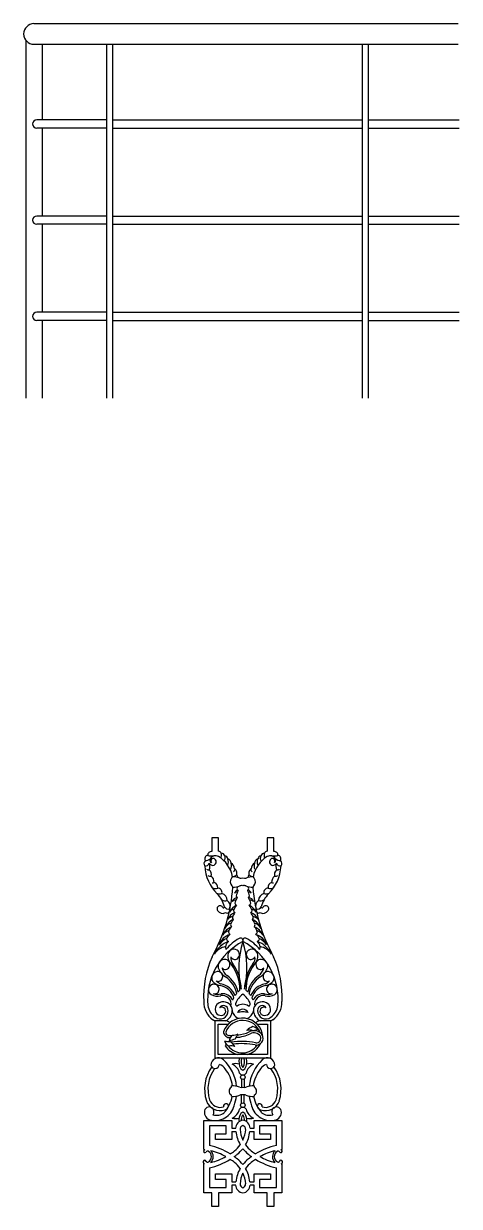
# Model space of a CAD drawing. Header units: millimetres. Extents: x 2621 to 26934, y 11979 to 27988.
# Drawn here: x 13969 to 15022, y 17834 to 20693 of the extents above; entities that cross this region are included whole.
import ezdxf

# ---------------------------------------------------------------- set-up
doc = ezdxf.new("R2010")
doc.units = ezdxf.units.MM

# ---------------------------------------------------------------- blocks, each defined once
blk = doc.blocks.new('A$C36DE5D6E')
for p, q in [((20.7, 495), (11.7, 495)), ((11.7, 495), (11.7, 476.3)), ((20.7, 476.8), (20.7, 495)), ((95, 495), (86, 495)), ((86, 495), (86, 476.8)), ((95, 476.3), (95, 495)), ((30.3, 249), (15.9, 249)), ((15.9, 249), (15.9, 199.5)), ((20.4, 204), (20.4, 244.5)), ((20.4, 244.5), (32.1, 244.5)), ((74.7, 244.5), (86.4, 244.5)), ((90.9, 249), (76.5, 249)), ((86.4, 244.5), (86.4, 204)), ((90.9, 199.5), (90.9, 249)), ((15.9, 199.5), (90.9, 199.5)), ((86.4, 204), (20.4, 204)), ((50.6, 184.6), (53.4, 183)), ((52.9, 186.8), (53.4, 186.5)), ((53.4, 186.5), (53.9, 186.8)), ((53.4, 183), (56.2, 184.6)), ((51.7, 171), (51.7, 159.9)), ((55.1, 171), (55.1, 159.9)), ((51.7, 138.3), (51.7, 149.8)), ((55.1, 138.3), (55.1, 149.8)), ((0.9, 115.5), (38.4, 115.5)), ((0.9, 76.3), (0.9, 115.5)), ((0.9, 115.5), (38.4, 115.5)), ((38.4, 115.5), (38.4, 105)), ((53.4, 126.4), (50.6, 124.8)), ((52.9, 122.6), (53.4, 122.9)), ((56.2, 124.8), (53.4, 126.4)), ((53.4, 122.9), (53.9, 122.6)), ((68.4, 105), (68.4, 115.5)), ((68.4, 115.5), (105.9, 115.5)), ((105.9, 115.5), (105.9, 76.3)), ((30.9, 108), (8.4, 108)), ((8.4, 108), (8.4, 81.7)), ((16.5, 89.9), (16.5, 97.4)), ((16.5, 97.4), (30.9, 97.4)), ((30.9, 97.4), (30.9, 108)), ((38.4, 105), (43.8, 105)), ((38.4, 100.5), (44, 100.5)), ((38.4, 100.5), (38.4, 89.9)), ((62.8, 100.5), (68.4, 100.5)), ((63, 105), (68.4, 105)), ((68.4, 89.9), (68.4, 100.5)), ((98.4, 108), (75.9, 108)), ((75.9, 108), (75.9, 97.4)), ((75.9, 97.4), (90.3, 97.4)), ((90.3, 97.4), (90.3, 89.9)), ((98.4, 81.7), (98.4, 108)), ((38.4, 89.9), (16.5, 89.9)), ((90.3, 89.9), (68.4, 89.9)), ((0.9, 18), (0.9, 57.2)), ((8.4, 51.7), (8.4, 25.5)), ((98.4, 25.5), (98.4, 51.7)), ((105.9, 57.2), (105.9, 18)), ((16.5, 36.1), (16.5, 43.6)), ((16.5, 43.6), (38.4, 43.6)), ((30.9, 36.1), (16.5, 36.1)), ((30.9, 25.5), (30.9, 36.1)), ((38.4, 43.6), (38.4, 33)), ((38.4, 33), (44, 33)), ((62.8, 33), (68.4, 33)), ((68.4, 33), (68.4, 43.6)), ((68.4, 43.6), (90.3, 43.6)), ((90.3, 36.1), (75.9, 36.1)), ((75.9, 36.1), (75.9, 25.5)), ((90.3, 43.6), (90.3, 36.1)), ((11.7, 18), (0.9, 18)), ((8.4, 25.5), (30.9, 25.5)), ((11.7, 0), (11.7, 18)), ((38.4, 18), (20.7, 18)), ((20.7, 18), (20.7, 0)), ((43.8, 28.5), (38.4, 28.5)), ((38.4, 28.5), (38.4, 18)), ((68.4, 28.5), (63, 28.5)), ((68.4, 18), (68.4, 28.5)), ((86, 18), (68.4, 18)), ((75.9, 25.5), (98.4, 25.5)), ((86, 0), (86, 18)), ((105.9, 18), (95, 18)), ((95, 18), (95, 0)), ((20.7, 0), (11.7, 0)), ((95, 0), (86, 0))]:
    blk.add_line(p, q)
for centre in [(53.4, 173.5), (53.4, 135.9)]:
    blk.add_circle(centre, 2.98)
for centre, radius, start, end in [((20.5, 472.7), 4.07, 19.202, 86.5921), ((86.3, 472.7), 4.07, 93.4079, 160.798), ((6.5, 460.2), 5.4, 130.0721, 214.5988), ((2.7, 463.2), 6.11, 263.815, 335.3898), ((6.8, 466.8), 4.48, 96.1448, 213.007), ((2.9, 474.3), 9.96, 270.8493, 310.2987), ((10.9, 471.8), 4.61, 79.6738, 186.8158), ((13.1, 502.4), 31.9, 257.7836, 272.269), ((-1.4, 456.4), 10.6, 334.3667, 23.813), ((12.4, 462.5), 4.45, 204.0709, 262.6523), ((14.8, 465.1), 5.7, 163.2511, 199.2883), ((16.5, 462.6), 8.21, 59.9457, 150.1635), ((11.2, 463.7), 1.86, 195.038, 266.4246), ((13.3, 464), 3.1, 98.2247, 224.88), ((13, 462.5), 4.62, 255.3132, 38.0982), ((13.7, 463.9), 3.31, 27.5874, 104.086), ((-0.4, 434.9), 40.7, 11.0223, 58.9105), ((15.3, 471.3), 9.41, 334.9346, 16.9895), ((24.6, 469.3), 4.79, 16.6725, 93.5919), ((19.4, 467.8), 10.3, 334.3454, 16.1978), ((27.9, 465.5), 5.37, 11.9998, 75.8806), ((23.8, 462.7), 10.2, 334.0728, 22.1945), ((31.6, 460.8), 5.99, 358.8345, 74.8913), ((21.5, 457.3), 16.5, 344.1308, 11.8726), ((34.6, 453.8), 7.5, 356.7323, 66.5205), ((72.2, 453.8), 7.5, 113.4795, 183.2677), ((107.2, 434.9), 40.7, 121.0895, 168.9777), ((85, 457.3), 16.5, 168.1274, 195.8692), ((75.2, 460.8), 5.99, 105.1087, 181.1655), ((82.7, 462.7), 10.2, 157.8055, 205.9272), ((78.9, 465.5), 5.37, 104.1194, 168.0002), ((87.1, 467.8), 10.3, 163.8022, 205.6546), ((82.1, 469.3), 4.79, 86.4081, 163.3275), ((91.2, 471.3), 9.41, 163.0105, 205.0654), ((90.3, 462.6), 8.21, 29.8365, 120.0543), ((93.8, 462.5), 4.62, 141.9018, 284.6868), ((93.1, 463.9), 3.31, 75.914, 152.4126), ((93.7, 502.4), 31.9, 267.731, 282.2164), ((93.5, 464), 3.1, 315.12, 81.7753), ((95.9, 471.8), 4.61, 353.1842, 100.3262), ((94.4, 462.5), 4.45, 277.3477, 335.9291), ((95.6, 463.7), 1.86, 273.5754, 344.962), ((92, 465.1), 5.7, 340.7117, 16.7489), ((103.9, 474.3), 9.96, 229.7013, 269.1507), ((108.2, 456.4), 10.6, 156.187, 205.6333), ((104, 463.2), 6.11, 204.5933, 276.2019), ((100, 466.8), 4.48, 326.993, 83.8552), ((100.3, 460.2), 5.4, 325.4012, 49.9279), ((58.2, 459.8), 56.1, 182.6952, 225.7918), ((7.3, 455.6), 3.93, 225.5687, 282.4826), ((3.1, 445.6), 7.97, 343.1606, 50.5797), ((39, 452.1), 3.4, 301.1171, 22.6081), ((83.5, 365.4), 88.2, 115.5968, 118.2657), ((39.7, 448.7), 5.29, 15.2158, 62.8862), ((33.4, 446.1), 12.1, 354.6578, 19.1748), ((39.5, 440.4), 7.5, 8.3394, 37.4473), ((67.3, 440.4), 7.5, 142.5527, 171.6606), ((73.4, 446.1), 12.1, 160.8252, 185.3422), ((23.3, 365.4), 88.2, 61.7343, 64.4032), ((67.1, 448.7), 5.29, 117.1138, 164.7842), ((67.5, 452.1), 3.4, 157.3919, 238.8829), ((48.6, 459.8), 56.1, 314.2042, 357.3088), ((103.7, 445.6), 7.97, 129.4203, 196.8394), ((99.5, 455.6), 3.93, 257.5174, 314.4313), ((9.9, 450), 6.8, 237.4877, 277.1848), ((4.9, 435.4), 9.86, 356.8524, 53.4988), ((12.6, 438.4), 4.17, 266.1396, 301.105), ((12.8, 428.3), 6.83, 352.6194, 73.8828), ((44.4, 435.6), 7.88, 140.8984, 221.8963), ((36.6, 442.6), 2.65, 311.4144, 1.3807), ((37.7, 428.5), 2.07, 4.2959, 65.7095), ((38.4, 411.3), 31.3, 69.9091, 88.4605), ((41.1, 449.5), 20.8, 266.5059, 293.2357), ((72.1, 419.2), 27.8, 158.797, 164.8504), ((50.7, 454.7), 14, 263.5103, 281.0192), ((51.6, 423.8), 6.92, 74.7533, 109.3506), ((56.1, 454.7), 14, 258.9808, 276.4897), ((55.2, 423.8), 6.92, 70.6494, 105.2467), ((65.7, 449.5), 20.8, 246.7643, 273.4941), ((68.4, 411.3), 31.3, 91.5395, 110.0909), ((34.7, 419.2), 27.8, 15.1496, 21.203), ((69.1, 428.5), 2.07, 114.2905, 175.7041), ((70.2, 442.6), 2.65, 178.6193, 228.5856), ((62.3, 435.6), 7.88, 318.1037, 39.1016), ((94, 428.3), 6.83, 106.1172, 187.3806), ((101.9, 435.4), 9.86, 126.5012, 183.1476), ((94.2, 438.4), 4.17, 238.895, 273.8604), ((96.9, 450), 6.8, 262.8152, 302.5123), ((-183, 444.1), 223.5, 330.8136, 356.0346), ((16.5, 433.7), 7.05, 235.0496, 296.1113), ((22, 431.8), 12.1, 251.5323, 285.9264), ((-7.7, 393.2), 37.5, 13.9796, 44.6246), ((19.2, 421.1), 6.25, 351.2489, 86.3611), ((22.3, 410.7), 9.95, 359.8309, 72.2072), ((46.3, 406.2), 8.18, 93.4666, 157.698), ((47.3, 419.3), 5.22, 97.4451, 164.9798), ((46.1, 416.4), 5.7, 90.3352, 131.5041), ((68, 400.5), 26.2, 147.9051, 165.5629), ((99.5, 402.6), 56.9, 157.6301, 165.3363), ((47.7, 417.1), 3.28, 181.4299, 234.7661), ((50.8, 428.9), 6.07, 203.9285, 230.201), ((56, 428.9), 6.07, 309.799, 336.0715), ((7.3, 402.6), 56.9, 14.6637, 22.3699), ((59.5, 419.3), 5.22, 15.0202, 82.5549), ((60.7, 416.4), 5.7, 48.4959, 89.6648), ((59.1, 417.1), 3.28, 305.2339, 358.5701), ((60.5, 406.2), 8.18, 22.302, 86.5334), ((38.7, 400.5), 26.2, 14.4371, 32.0949), ((289.8, 444.1), 223.5, 183.9654, 209.1864), ((84.5, 410.7), 9.95, 107.7928, 180.1691), ((114.5, 393.2), 37.5, 135.3754, 166.0204), ((87.6, 421.1), 6.25, 93.6389, 188.7511), ((84.7, 431.8), 12.1, 254.0736, 288.4677), ((90.3, 433.7), 7.05, 243.8887, 304.9504), ((22.7, 399.7), 4.05, 28.1003, 218.0815), ((26.1, 401.1), 7.74, 210.8759, 299.926), ((29.9, 419.8), 9.43, 242.5726, 284.7175), ((27.4, 402.3), 1.37, 214.5549, 355.3227), ((33.8, 404.7), 5.65, 205.487, 287.2321), ((32, 397.7), 3.86, 238.4488, 24.3297), ((27.9, 403.3), 8.57, 332.1237, 59.5188), ((51.8, 388.4), 17.4, 113.429, 157.3962), ((42.5, 391.3), 7.86, 95.3203, 150.5656), ((47.2, 394.5), 17, 100.1429, 119.5868), ((69.6, 386.8), 30.4, 144.4942, 160.1244), ((44.8, 397.5), 3.87, 186.2292, 233.297), ((47.6, 409), 5.34, 202.0836, 238.6872), ((59.2, 409), 5.34, 301.3128, 337.9164), ((55, 388.4), 17.4, 22.6038, 66.571), ((37.2, 386.8), 30.4, 19.8756, 35.5058), ((59.6, 394.5), 17, 60.4132, 79.8571), ((62, 397.5), 3.87, 306.703, 353.7708), ((64.3, 391.3), 7.86, 29.4344, 84.6797), ((78.9, 403.3), 8.57, 120.4812, 207.8763), ((74.8, 397.7), 3.86, 155.6703, 301.5512), ((73, 404.7), 5.65, 252.7679, 334.513), ((76.9, 419.8), 9.43, 255.2825, 297.4274), ((80.7, 401.1), 7.74, 240.074, 329.1241), ((79.4, 402.3), 1.37, 184.6773, 325.4451), ((84.1, 399.7), 4.05, 321.9185, 151.8997), ((50.7, 364.1), 23.5, 115.8577, 157.8714), ((48.4, 379), 16.5, 110.7909, 156.9486), ((44.8, 373.5), 16.7, 107.1447, 133.8847), ((57.2, 372.2), 21.2, 142.1411, 162.355), ((66.5, 378.4), 28.8, 146.3043, 160.5318), ((42.7, 387.8), 3.35, 175.2987, 229.229), ((58.4, 379), 16.5, 23.0514, 69.2091), ((40.3, 378.4), 28.8, 19.4682, 33.6957), ((64.1, 387.8), 3.35, 310.771, 4.7013), ((56.1, 364.1), 23.5, 22.1286, 64.1423), ((49.6, 372.2), 21.2, 17.645, 37.8589), ((62, 373.5), 16.7, 46.1153, 72.8553), ((49, 351.8), 26, 114.9914, 151.5493), ((38.8, 355.3), 15.5, 106.115, 144.956), ((43.6, 364.7), 16.8, 110.681, 150.6154), ((46.3, 366), 12.5, 131.5373, 169.5038), ((47.6, 374.5), 15, 204.7104, 219.5256), ((41.6, 378.2), 4.64, 174.2035, 217.8521), ((65.2, 378.2), 4.64, 322.1479, 5.7965), ((57.8, 351.8), 26, 28.4507, 65.0086), ((60.5, 366), 12.5, 10.4962, 48.4627), ((63.2, 364.7), 16.8, 29.3846, 69.319), ((59.2, 374.5), 15, 320.4744, 335.2896), ((68, 355.3), 15.5, 35.044, 73.885), ((94, 277.5), 88, 117.4073, 185.1711), ((47, 321.8), 36.3, 111.0143, 152.0333), ((42, 344.2), 21.6, 105.9167, 160.7636), ((43.3, 335.5), 26.9, 115.5364, 143.9458), ((39.3, 348.2), 9.16, 125.5696, 199.8434), ((80.2, 303), 65, 119.232, 139.6836), ((42.6, 355.1), 11.9, 123.6852, 162.4721), ((36.9, 360.9), 6.05, 201.727, 240.8318), ((168.4, 319.7), 120.5, 162.6609, 193.4544), ((50.2, 356.8), 3.44, 340.2438, 120.5763), ((56.6, 356.8), 3.44, 59.4237, 199.7562), ((12.8, 277.5), 88, 354.8289, 62.5927), ((-61.6, 319.7), 120.5, 346.5456, 17.3391), ((26.6, 303), 65, 40.3164, 60.768), ((64.8, 344.2), 21.6, 19.2364, 74.0833), ((64.2, 355.1), 11.9, 17.5279, 56.3148), ((69.9, 360.9), 6.05, 299.1682, 338.273), ((59.8, 321.8), 36.3, 27.9667, 68.9857), ((67.5, 348.2), 9.16, 340.1566, 54.4304), ((63.5, 335.5), 26.9, 36.0542, 64.4636), ((134.4, 281.2), 133.7, 156.2055, 182.6264), ((34.4, 325.7), 23.4, 100.4268, 146.1761), ((41.4, 337.4), 7.97, 58.6301, 178.7696), ((49.7, 336.1), 16.4, 174.6926, 224.9528), ((48.1, 333.2), 11.1, 170.2218, 223.6779), ((42.9, 338.1), 6.49, 207.9413, 298.3546), ((41.6, 338.2), 7.26, 307.355, 56.7261), ((65.2, 338.2), 7.26, 123.2739, 232.645), ((63.9, 338.1), 6.49, 241.6454, 332.0587), ((65.4, 337.4), 7.97, 1.2304, 121.3699), ((58.7, 333.2), 11.1, 316.3221, 9.7782), ((57.1, 336.1), 16.4, 315.0472, 5.3074), ((72.4, 325.7), 23.4, 33.8239, 79.5732), ((-27.6, 281.2), 133.7, 357.3736, 23.7945), ((28.6, 322.9), 8.6, 91.0114, 198.082), ((43.3, 328.7), 24.4, 200.1751, 237.5356), ((29.8, 323.7), 5.7, 218.2873, 331.5462), ((41.5, 323.3), 16.4, 190.9489, 235.4899), ((29.2, 324.8), 6.81, 326.7718, 95.9601), ((-6, 291.3), 55.3, 358.6953, 36.9709), ((-6.8, 291.3), 58, 0.308, 36.0799), ((113.6, 291.3), 58, 143.9201, 179.692), ((112.8, 291.3), 55.3, 143.0291, 181.3047), ((77.6, 324.8), 6.81, 84.0399, 213.2282), ((76.9, 323.7), 5.7, 208.4538, 321.7127), ((65.3, 323.3), 16.4, 304.5101, 349.0511), ((63.4, 328.7), 24.4, 302.4644, 339.8249), ((78.2, 322.9), 8.6, 341.918, 88.9886), ((19.9, 306.9), 8.34, 96.4799, 227.9651), ((20.5, 307.8), 5.7, 239.776, 353.0349), ((30.5, 314.5), 17.3, 222.3393, 246.8183), ((19.6, 308.5), 6.75, 348.0099, 95.0951), ((9.9, 278.4), 36, 11.7486, 55.5825), ((11.2, 279.8), 36.6, 12.5698, 55.0713), ((95.6, 279.8), 36.6, 124.9287, 167.4302), ((96.9, 278.4), 36, 124.4175, 168.2514), ((87.2, 308.5), 6.75, 84.9049, 191.9901), ((86.2, 307.8), 5.7, 186.9651, 300.224), ((76.3, 314.5), 17.3, 293.1817, 317.6607), ((86.9, 306.9), 8.34, 312.0349, 83.5201), ((14.6, 290.8), 7.49, 99.9724, 238.6278), ((14.7, 291.5), 6.75, 355.4359, 102.5211), ((15.8, 291), 5.7, 247.202, 0.4609), ((25.1, 311.8), 15.4, 225.652, 262.2743), ((18.2, 272.6), 24.4, 18.0384, 78.3979), ((19.2, 273.4), 25.6, 21.7453, 80.0525), ((73.6, 262.5), 36.8, 131.4317, 136.458), ((33.2, 262.5), 36.8, 43.542, 48.5683), ((87.6, 273.4), 25.6, 99.9475, 158.2547), ((88.6, 272.6), 24.4, 101.6021, 161.9616), ((81.6, 311.8), 15.4, 277.7257, 314.348), ((92, 291.5), 6.75, 77.4789, 184.5641), ((91, 291), 5.7, 179.5391, 292.798), ((92.2, 290.8), 7.49, 301.3722, 80.0276), ((30.5, 274.6), 29.6, 179.2069, 234.104), ((18.9, 299.1), 16.9, 240.9821, 286.253), ((19.2, 298), 13.5, 245.2747, 291.6031), ((26.3, 264.3), 10.2, 97.2759, 180.4158), ((26.1, 271.6), 11.6, 346.1785, 102.5491), ((26.2, 270.7), 14.8, 24.0174, 97.6732), ((27.1, 262.4), 12.2, 1.8794, 99.5238), ((73.6, 262.5), 36.8, 151.2638, 157.1275), ((73.6, 262.5), 36.8, 140.7329, 146.2813), ((45.7, 271.4), 2.34, 161.7778, 272.0026), ((71.2, 261), 29.9, 126.5865, 158.2592), ((53.8, 256.1), 15.2, 91.5795, 121.9527), ((35.6, 261), 29.9, 21.7408, 53.4135), ((53, 256.1), 15.2, 58.0473, 88.4205), ((61.1, 271.4), 2.34, 267.9974, 18.2222), ((33.2, 262.5), 36.8, 33.7187, 39.2671), ((33.2, 262.5), 36.8, 22.8725, 28.7362), ((80.6, 270.7), 14.8, 82.3268, 155.9826), ((79.7, 262.4), 12.2, 80.4762, 178.1206), ((80.7, 271.6), 11.6, 77.4509, 193.8215), ((80.4, 264.3), 10.2, 359.5842, 82.7241), ((87.6, 298), 13.5, 248.3969, 294.7253), ((87.9, 299.1), 16.9, 253.747, 299.0179), ((76.3, 274.6), 29.6, 305.896, 0.7931), ((30, 273.4), 24, 189.0744, 234.2478), ((22.7, 262.6), 10.9, 232.475, 1.9749), ((24.1, 264.3), 7.96, 180.5739, 303.8376), ((27.4, 263.4), 6.18, 355.2027, 148.0489), ((24.9, 261.9), 5.55, 310.6263, 119.6819), ((23, 263.5), 16.2, 296.4575, 357.386), ((52, 264.6), 12.9, 188.2447, 254.4902), ((54.1, 255.6), 9.09, 94.5856, 149.5037), ((69, 124.6), 137.6, 96.5237, 99.513), ((52.7, 255.6), 9.09, 30.4963, 85.4144), ((37.8, 124.6), 137.6, 80.487, 83.4763), ((54.8, 264.6), 12.9, 285.5098, 351.7553), ((83.8, 263.5), 16.2, 182.614, 243.5425), ((79.4, 263.4), 6.18, 31.9511, 184.7973), ((84.1, 262.6), 10.9, 178.0251, 307.525), ((81.8, 261.9), 5.55, 60.3181, 229.3737), ((82.7, 264.3), 7.96, 236.1624, 359.4261), ((76.8, 273.4), 24, 305.7522, 350.9256), ((21.3, 261), 13.1, 231.7636, 245.8304), ((53.1, 225.4), 27.3, 5.6136, 160.6427), ((53.4, 224.9), 24.7, 18.9373, 158.8387), ((30.7, 242.6), 6.42, 36.5149, 93.8184), ((31.2, 242.2), 2.47, 40.3536, 68.6263), ((76.5, 216.4), 26.7, 110.9087, 132.2434), ((54.4, 207.5), 36.1, 55.9281, 69.6239), ((76.1, 242.6), 6.42, 86.1816, 143.4851), ((75.6, 242.2), 2.47, 111.3737, 139.6464), ((85.5, 261), 13.1, 294.1696, 308.2364), ((35.7, 234.9), 8.36, 182.8975, 277.2023), ((34.8, 233.9), 4.52, 180.4109, 289.5213), ((45.9, 221.1), 10.8, 126.9745, 176.0573), ((59.7, 156.5), 69.9, 103.8829, 110.6293), ((39, 287.8), 58.3, 267.4082, 270.1132), ((40, 243), 13.2, 267.1475, 302.5069), ((13.7, 245.5), 36.1, 323.9919, 337.6877), ((39, 287.8), 61.3, 275.2736, 293.3324), ((39, 287.8), 58.3, 277.258, 293.201), ((62.2, 225.4), 11.4, 65.4205, 108.9982), ((68.4, 222.3), 13.6, 35.1694, 118.1893), ((68.4, 222.3), 10.6, 36.1174, 118.8429), ((79.9, 194.6), 43.1, 96.9987, 107.3848), ((71.5, 225.7), 9.11, 260.8373, 28.7242), ((71.5, 225.7), 6.11, 261.3477, 27.1988), ((39.5, 291), 69.9, 261.1997, 267.946), ((39.3, 224.9), 10.8, 195.7716, 244.8544), ((37.4, 211.9), 8.5, 136.696, 154.4494), ((52.6, 230.6), 27.4, 213.278, 256.2192), ((52.8, 230.2), 24.1, 217.2515, 325.8917), ((38, 202.3), 13.2, 69.3221, 104.6815), ((12.8, 194.4), 36.1, 34.1413, 47.8371), ((52, 128.1), 93.4, 78.5493, 98.7542), ((52, 128.1), 90.4, 78.5079, 97.4361), ((52.6, 230.6), 27.4, 283.7808, 334.1702), ((20.6, 189.4), 10.1, 47.8922, 180.1809), ((-11.9, 155.2), 57.2, 5.949, 46.7762), ((43.6, 175.6), 16, 72.6257, 106.6001), ((32.2, 175.3), 17, 12.3272, 66.4332), ((66.5, 193.8), 18.4, 162.3277, 210.1331), ((66, 193.7), 14.9, 157.9447, 207.6292), ((40.8, 193.7), 14.9, 332.3708, 22.0553), ((40.3, 193.8), 18.4, 329.8669, 17.6723), ((74.5, 175.3), 17, 113.5668, 167.6728), ((63.2, 175.6), 16, 73.3999, 107.3743), ((118.7, 155.2), 57.2, 133.2238, 174.051), ((86.2, 189.4), 10.1, 359.8191, 132.1078), ((54.1, 157.2), 52.1, 144.7641, 197.4759), ((54.1, 157.2), 47.6, 144.1008, 197.3931), ((16.1, 191), 5.82, 195.9616, 354.6597), ((18.3, 177.4), 13.5, 32.3206, 74.3853), ((-5.8, 156), 45.6, 7.3443, 38.9559), ((52.8, 180.9), 4.41, 206.9118, 277.6008), ((54, 180.9), 4.41, 262.3992, 333.0882), ((112.6, 156), 45.6, 141.0441, 172.6557), ((88.5, 177.4), 13.5, 105.6147, 147.6794), ((90.7, 191), 5.82, 185.3403, 344.0384), ((52.6, 157.2), 47.6, 342.6069, 35.8992), ((52.6, 157.2), 52.1, 342.5241, 35.2359), ((41.1, 154.7), 6.21, 125.2826, 236.224), ((36.2, 161.1), 1.93, 313.648, 19.916), ((38.4, 130.7), 31.1, 69.8728, 90.8346), ((50.7, 173.8), 14, 263.5103, 281.0192), ((56.1, 173.8), 14, 258.9808, 276.4897), ((68.3, 130.7), 31.1, 89.1654, 110.1272), ((70.6, 161.1), 1.93, 160.084, 226.352), ((65.7, 154.7), 6.21, 303.776, 54.7174), ((23.1, 148.3), 15.4, 200.3052, 286.8536), ((-5.8, 156), 45.6, 318.5745, 349.5839), ((37, 148.5), 1.21, 326.1139, 60.162), ((40.4, 170.7), 23.1, 264.1151, 292.6211), ((-11.9, 155.2), 57.2, 339.522, 352.9326), ((51.6, 142.9), 6.92, 74.7533, 109.3506), ((55.2, 142.9), 6.92, 70.6494, 105.2467), ((66.4, 170.7), 23.1, 247.3789, 275.8849), ((118.7, 155.2), 57.2, 187.0674, 200.478), ((112.6, 156), 45.6, 190.4161, 221.4255), ((69.7, 148.5), 1.21, 119.838, 213.8861), ((83.7, 148.3), 15.4, 253.1464, 339.6948), ((12.1, 126.1), 10.4, 157.4083, 250.715), ((8.2, 127), 6.46, 322.8711, 150.7616), ((23.2, 148.5), 20, 200.0827, 288.3497), ((16.1, 141.8), 26.5, 253.7039, 345.4146), ((30.7, 134.6), 3.29, 7.1587, 197.4397), ((28, 135.3), 5.99, 284.7047, 357.7019), ((32.2, 134.1), 17, 293.5668, 347.6728), ((52.8, 128.4), 4.41, 82.3992, 153.0882), ((54, 128.4), 4.41, 26.9118, 97.6008), ((74.5, 134.1), 17, 192.3272, 246.4332), ((90.7, 141.8), 26.5, 194.5854, 286.2961), ((76.1, 134.6), 3.29, 342.5603, 172.8413), ((78.8, 135.3), 5.99, 182.2981, 255.2953), ((83.6, 148.5), 20, 251.6503, 339.9173), ((98.6, 127), 6.46, 29.2384, 217.1289), ((94.7, 126.1), 10.4, 289.285, 22.5917), ((18.3, 138.5), 16.3, 251.9857, 308.3629), ((43.6, 133.8), 16, 253.3999, 287.3743), ((54.8, 104.5), 11.1, 97.4246, 177.7345), ((66.5, 115.6), 18.4, 149.8669, 186.6135), ((66, 115.7), 14.9, 152.3708, 182.7934), ((52, 104.5), 11.1, 2.2655, 82.5754), ((40.8, 115.7), 14.9, 357.2066, 27.6292), ((40.3, 115.6), 18.4, 353.3865, 30.1331), ((63.2, 133.8), 16, 252.6257, 286.6001), ((88.5, 138.5), 16.3, 231.6371, 288.0143), ((89, 105.3), 45.2, 186.0903, 209.9831), ((55, 103.4), 5.35, 107.1084, 179.5747), ((89.9, 106), 40.4, 183.7558, 205.2643), ((51.8, 103.4), 5.35, 0.4253, 72.8916), ((16.9, 106), 40.4, 334.7357, 356.2442), ((17.8, 105.3), 45.2, 330.0169, 353.9097), ((-12.3, -9), 93.1, 58.4502, 77.1635), ((16.9, 106), 40.4, 308.6269, 324.6766), ((89.9, 106), 40.4, 215.3234, 231.3731), ((119.1, -9), 93.1, 102.8365, 121.5498), ((2.5, 74), 1.87, 150.991, 321.6679), ((5.3, 71.2), 5.75, 122.0796, 140.9538), ((-8.4, -3.6), 80.4, 82.4011, 83.3778), ((6.1, 72), 2.27, 55.8288, 160.2673), ((2.8, 66.8), 8.43, 300.8755, 56.9042), ((2.5, 66.7), 11.1, 315.4957, 46.0753), ((-8.4, -3.6), 80.4, 61.0163, 76.6507), ((-8.4, 137.1), 80.4, 283.5074, 298.9837), ((-8.4, 137.1), 80.4, 303.8558, 308.8551), ((-12.3, 142.5), 93.1, 305.5208, 308.6819), ((-12.3, -9), 93.1, 51.3181, 54.4792), ((17.8, 105.3), 45.2, 308.4132, 321.9162), ((17.8, 28.2), 45.2, 38.0838, 51.5868), ((89, 105.3), 45.2, 218.0838, 231.5868), ((89, 28.2), 45.2, 128.4132, 141.9162), ((119.1, 142.5), 93.1, 231.3181, 234.4792), ((119.1, -9), 93.1, 125.5208, 128.6819), ((115.2, 137.1), 80.4, 231.1449, 236.1442), ((115.2, -3.6), 80.4, 103.3493, 118.9837), ((115.2, 137.1), 80.4, 241.0163, 256.4926), ((104.3, 66.7), 11.1, 133.9247, 224.5043), ((104, 66.8), 8.43, 123.0958, 239.1245), ((100.7, 72), 2.27, 19.7327, 124.1712), ((104.3, 74), 1.87, 218.3321, 29.009), ((115.2, -3.6), 80.4, 96.6222, 97.5989), ((101.5, 71.2), 5.75, 39.0462, 57.9204), ((2.2, 59.6), 2.26, 22.0145, 226.6439), ((5, 63.4), 6.94, 231.144, 241.3173), ((-8.4, 137.1), 80.4, 276.6222, 277.2132), ((6.1, 61.4), 2.02, 207.0844, 297.7551), ((-12.3, 142.5), 93.1, 282.8365, 301.5498), ((-8.4, -3.6), 80.4, 51.1449, 56.1442), ((16.9, 27.5), 40.4, 35.3234, 51.3731), ((89, 28.2), 45.2, 150.0169, 173.9097), ((89.9, 27.5), 40.4, 128.6269, 144.6766), ((17.8, 28.2), 45.2, 6.0903, 29.9831), ((115.2, -3.6), 80.4, 123.8558, 128.8551), ((119.1, 142.5), 93.1, 238.4502, 257.1635), ((100.7, 61.4), 2.02, 242.2449, 332.9156), ((104.5, 59.6), 2.26, 313.3561, 157.9855), ((101.7, 63.4), 6.94, 298.6827, 308.856), ((115.2, 137.1), 80.4, 262.7868, 263.3778), ((89.9, 27.5), 40.4, 154.7357, 176.2442), ((16.9, 27.5), 40.4, 3.7558, 25.2643), ((54.8, 29), 11.1, 182.2655, 262.5754), ((55, 30.1), 5.35, 180.4253, 252.8916), ((51.8, 30.1), 5.35, 287.1084, 359.5747), ((52, 29), 11.1, 277.4246, 357.7345)]:
    blk.add_arc(centre, radius, start, end)
blk = doc.blocks.new('A$C77FB5248')
for p, q in [((25, 905), (1050, 905)), ((5, 865), (5, 0)), ((25, 855), (1050, 855)), ((45, 855), (45, 672.5)), ((200, 855), (200, 0)), ((215, 855), (215, 0)), ((817.7, 855), (817.7, 0)), ((832.7, 855), (832.7, 0)), ((200, 672.5), (31.6, 672.5)), ((215, 672.5), (817.7, 672.5)), ((832.7, 672.5), (1052.7, 672.5)), ((200, 652.5), (31.6, 652.5)), ((45, 652.5), (45, 440)), ((215, 652.5), (817.7, 652.5)), ((832.7, 652.5), (1052.7, 652.5)), ((200, 440), (31.6, 440)), ((215, 440), (817.7, 440)), ((832.7, 440), (1052.7, 440)), ((200, 420), (31.6, 420)), ((45, 420), (45, 207.5)), ((215, 420), (817.7, 420)), ((832.7, 420), (1052.7, 420)), ((200, 207.5), (31.6, 207.5)), ((215, 207.5), (817.7, 207.5)), ((832.7, 207.5), (1052.7, 207.5)), ((200, 187.5), (31.6, 187.5)), ((45, 187.5), (45, 0)), ((215, 187.5), (817.7, 187.5)), ((832.7, 187.5), (1052.7, 187.5))]:
    blk.add_line(p, q)
for centre, radius in [((25, 880), 25), ((31.6, 662.5), 10), ((31.6, 430), 10), ((31.6, 197.5), 10)]:
    blk.add_arc(centre, radius, 90, 270)

msp = doc.modelspace()

# ---------------------------------------------------------------- block references
msp.add_blockref('A$C77FB5248', (13969.1, 19788))
at = {"xscale": 1.8, "yscale": 1.8, "zscale": 1.8}
msp.add_blockref('A$C36DE5D6E', (14402.7, 17834.4), dxfattribs=at)

doc.saveas('drawing.dxf')
